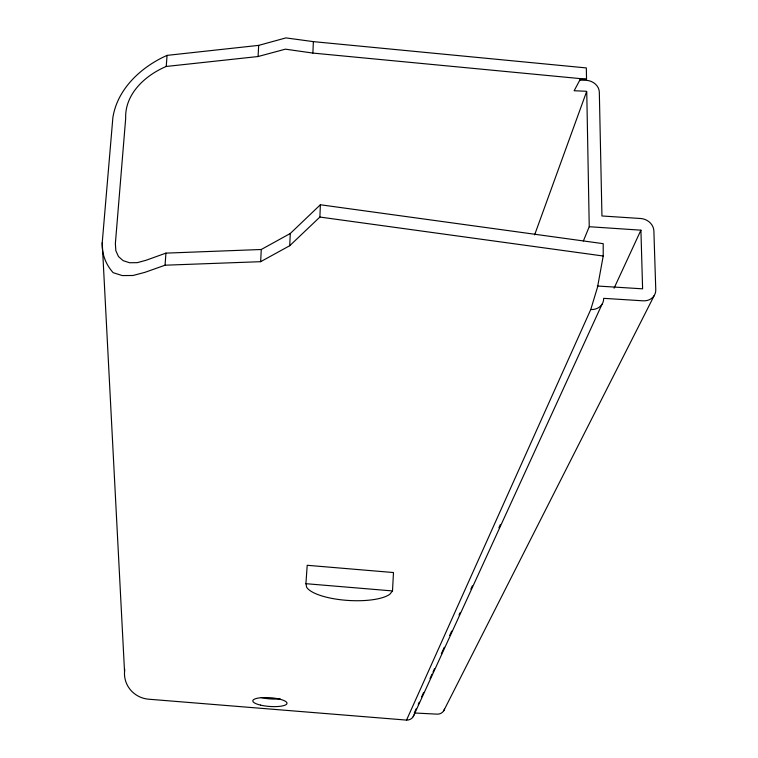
<?xml version="1.0" encoding="UTF-8"?>
<svg xmlns="http://www.w3.org/2000/svg" width="758" height="758" viewBox="0 0 758 758"><rect width="100%" height="100%" fill="white"/><g stroke="black" fill="none" stroke-linecap="round" stroke-linejoin="round"><path stroke-width="1.14" d="M102.226 242.721C101.638 253.769 105.779 264.466 113.132 272.662L122.199 275.561L132.972 275.495L144.901 272.349L165.064 265.205L260.648 261.681L289.736 245.706L319.895 217.053L320.378 204.764L603.207 243.669L603.216 256.014L597.531 287.168L590.766 309.52L406.525 720.1L149.658 699.283A26.994 26.132 -11.5 0 1 124.539 671.607L102.226 242.721L112.876 117.613C117.357 88.781 141.395 66.761 167.063 55.381L258.677 45.376L285.927 37.9L313.367 41.633L586.332 67.926L586.54 79.211L580.145 79.514L574.138 90.752L586.105 91.263L586.758 92.002L589.241 226.718L583.376 240.949M586.54 79.211L312.883 53.079L313.367 41.633M289.736 245.706L290.276 233.492L320.378 204.764M260.648 261.681L261.273 249.496L290.276 233.492M392.502 590.937L393.478 572.546L307.208 565.288L305.91 583.688L306.639 587.232A43.538 13.426 3.6 0 0 345.601 600.251A43.538 13.426 3.6 0 0 389.877 594.196L392.502 590.937L305.91 583.688M261.273 249.496L165.936 253.125L145.811 260.354L137.293 262.656L129.58 262.751L123.175 260.676L118.494 256.564L115.841 250.718L115.368 243.564L125.676 118.475C124.691 93.973 145.28 75.288 166.229 66.467L258.071 56.528L258.677 45.376M165.064 265.205L165.936 253.125M166.229 66.467L167.063 55.381M124.539 671.607L124.71 669.248M534.617 234.885L586.692 91.367M416.246 708.664L414.285 712.975L437.12 714.15A7.703 7.381 35.8 0 0 444.529 708.976M418.217 704.353L419.202 702.202M421.656 696.82L423.627 692.509M430.023 678.514L431.994 674.203M432.979 672.052L434.448 668.821M441.336 653.737L444.292 647.275M449.702 635.431L451.673 631.12M459.054 614.965L460.03 612.815M470.86 589.118L472.329 585.887M498.897 527.729L500.375 524.508M413.195 716.68L602.051 304.223M614.075 288.192L640.917 230.176L589.241 226.718M443.743 710.748L654.22 295.563M258.071 56.528L285.387 49.166L312.883 53.079M579.68 80.054L586.54 80.348A12.744 10.802 17.5 0 1 599.322 92.154L601.947 215.973L640.633 218.503A13.142 11.389 21.7 0 1 653.879 230.925L655.774 289.717A13.322 11.664 23.2 0 1 643.059 300.822L603.69 298.339A13.35 11.777 21.7 0 1 590.766 309.52M597.351 286.012L642.604 288.826L640.917 230.176M319.895 217.053L603.216 256.014M413.991 714.908A7.713 7.428 34.4 0 1 406.525 720.1M280.119 698.819A17.112 4.434 4.2 0 1 261.273 697.606M260.525 705.111A17.131 4.377 4.2 0 0 286.969 703.5A17.131 4.377 4.2 0 0 262.23 697.635A17.131 4.377 4.2 0 0 260.525 705.111"/></g></svg>
